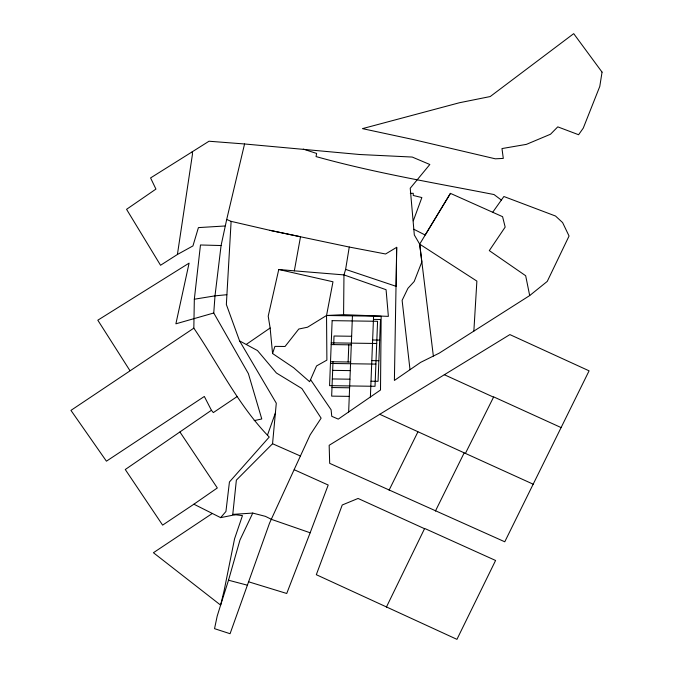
<?xml version="1.0" encoding="UTF-8"?>
<svg xmlns="http://www.w3.org/2000/svg" width="673" height="673" viewBox="0 0 673 673"><rect width="100%" height="100%" fill="white"/><g stroke="black" fill="none" stroke-linecap="round" stroke-linejoin="round"><path stroke-width="1.01" d="M272.565 353.518L270.134 328.003L268.207 316.175L278.765 269.494L332.984 281.777L326.54 315.494L326.885 360.122L316.554 365.944L309.63 381.726L293.664 367.752L272.565 353.518L274.929 346.376L285.049 346.477L298.778 329.03L307.527 327.213L326.54 315.494L343.583 314.678L343.97 274.904L345.619 269.393L349.262 247.041L269.881 230.326L231.117 221.358L226.7 219.465L244.56 143.972L359.542 154.504L412.246 157.053L429.828 164.498L410.227 188.255L414.324 234.97L419.683 244.139L433.353 356.067L420.642 362.36L394.395 380.447L396.691 247.319L385.595 253.99L349.262 247.041M226.7 219.465L221.081 245.536L200.47 244.98L194.329 299.224L193.832 328.155C218.632 364.589 238.234 405.272 269.234 437.046L229.434 481.986L225.935 511.488L220.643 517.638L193.9 504.203L162.622 525.125L125.271 469.518L211.423 410.278L204.331 396.464L106.427 461.182L70.951 410.379L193.832 328.155M396.691 247.319L396.178 286.345L345.619 269.393M333.009 361.771L331.654 396.128L349.27 396.372M333.69 344.601L334.027 336.012L351.643 336.264M348.126 361.99L348.799 344.812M348.656 411.969L352.442 315.864M370.386 396.986L373.574 316.159M231.117 221.358L226.355 304.507L239.58 340.891L276.292 403.194L272.557 443.734L236.366 480.127L232.774 514.391L242.457 515.627L234.549 538.846L224.134 590.583L220.618 605.12L217.194 616.089L214.536 628.666L230.073 633.714L269.553 523.098L310.118 434.901L321.13 418.169L301.857 388.523L276.418 373.01L257.473 350.549L239.58 340.891M254.184 420.633L261.772 418.968L248.396 373.65L213.753 313.004L214.998 295.859L221.081 245.536M192.158 151.854L150.575 177.933L155.934 189.088L126.558 209.32L160.544 265.263L177.411 254.487L192.478 154.109L192.158 151.854L209.009 141.229L244.56 143.972M278.765 269.494L294.337 270.849L300.511 236.736L269.881 230.326M473.859 331.108L476.879 281.104L419.683 244.139L450.439 193.37L502.58 216.681L505.171 227.095L489.296 250.617L525.672 275.737L529.693 295.565L439.217 353.157L433.353 356.067M212.163 513.558L153.419 552.726L220.618 605.12L228.517 580.219L239.967 540.024L252.762 513.078L265.414 516.359L271.589 519.413L310.152 532.78L328.205 485.031L294.252 469.737M379.631 414.231L465.413 453.4L493.679 396.885L561.105 427.574L589.085 370.831L509.873 334.59L329.164 445.29L329.686 463.344L504.767 541.79L561.105 427.574M267.576 434.817L275.551 412.583M413.298 220.837L421.87 197.559L413.256 195.473L413.256 193.302L410.32 193.37M310.152 532.78L286.732 593.485L248.707 581.834M386.403 607.113L424.655 528.448L495.589 560.474L456.942 639.35L316.318 574.7L342.246 504.986L358.07 498.457L424.528 528.692M389.095 490.129L417.899 431.898M435.406 511.076L464.118 452.996M450.439 193.37L425.185 235.037L413.819 229.249M492.888 212.012L503.884 196.508L555.528 216.033L562.603 222.578L569.055 236.021L547.258 281.398L529.693 295.565M193.9 504.203L217.32 487.959L179.969 432.049M246.419 344.307L270.134 328.003M237.216 396.515L213.333 412.591L211.423 410.278M177.411 254.487L192.941 245.923L198.417 227.609L224.959 225.985M213.753 313.004L175.889 323.814L189.096 263.126L97.812 320.197L129.914 370.604M220.643 517.638L235.289 514.71M194.329 299.224L214.998 295.859L226.801 294.715M232.774 514.391L252.762 513.078M326.54 315.494L381.154 316.268L380.506 390.012L338.267 419.119L331.764 416.309L331.108 409.781L310.547 379.622M373.448 319.389L380.497 319.49L378.058 381.322L371.008 381.221M372.64 340L379.681 340.101M331.259 342.851L376.703 343.491M331.192 344.568L351.298 344.854M371.824 360.61L378.865 360.711M330.51 361.738L350.625 362.024M330.443 363.454L375.896 364.101M332.672 370.36L350.28 370.613M332.336 378.949L349.943 379.202M331.991 387.539L349.607 387.791M343.583 314.678L388.371 316.369L386.075 289.701L343.97 274.904L294.337 270.849M228.517 580.219L247.513 585.224M303.287 149.12L316.621 153.436L316.058 156.582C374.482 172.894 434.531 182.879 494.016 194.547L501.343 200.058M272.557 443.734L300.495 456.05M465.413 453.4L533.218 484.207M444.306 374.701L493.587 397.171M419.683 244.139L421.828 261.957L414.206 281.465L407.939 288.313L402.118 300.36L410.008 369.696M332.134 320.651L329.568 385.654L375.021 386.302L377.578 321.299L332.134 320.651M602.049 72.12L599.786 86.422L583.264 128.122L578.595 134.726L557.774 126.861L550.514 134.23L526.404 144.367L501.982 148.565L503.295 158.416L495.311 158.811L413.281 139.547L362.461 128.636L459.474 102.733L490.213 96.55L573.707 33.65L602.049 72.12"/></g></svg>
